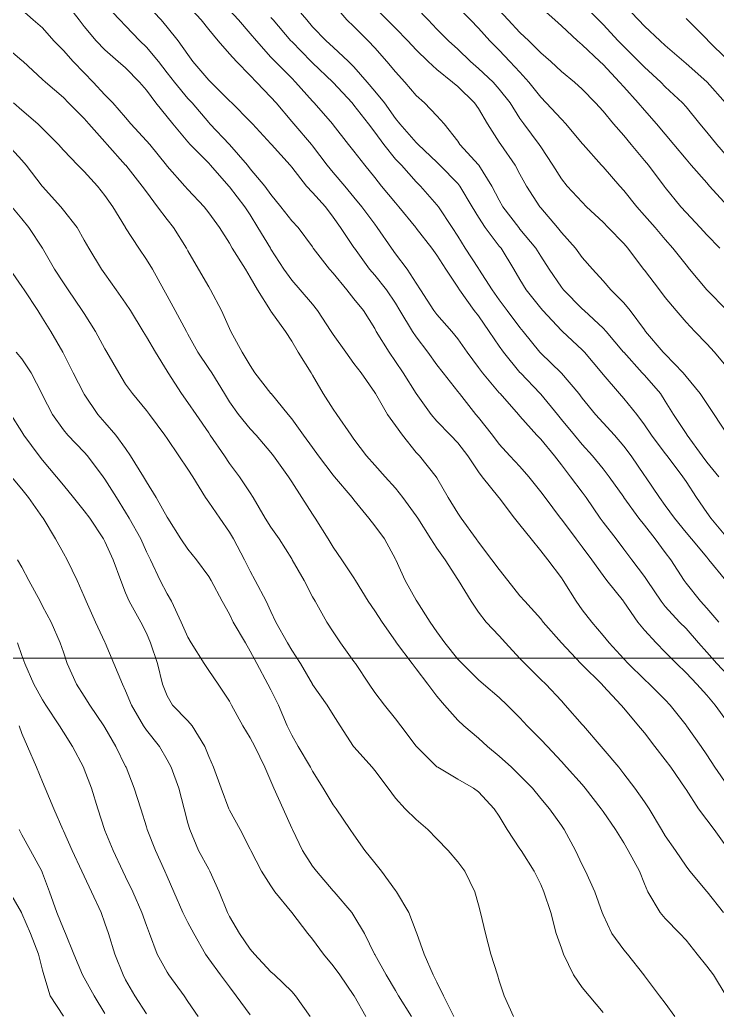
# Model space of a CAD drawing. Header units: centimetres. Extents: x 0 to 642158, y -847 to 649707.
# Drawn here: x 617087.7 to 617104.5, y 620578.85 to 620602.75 of the extents above; entities that cross this region are included whole.
import ezdxf

# ---------------------------------------------------------------- set-up
doc = ezdxf.new("R2010")
doc.units = ezdxf.units.CM
doc.header["$MEASUREMENT"] = 0
doc.layers.add('MEV_grille', color=254, linetype='Continuous', lineweight=9)
doc.layers.add('WAL_topographie 0.5', color=253, linetype='Continuous', lineweight=20)

# ---------------------------------------------------------------- blocks, each defined once
blk = doc.blocks.new('*U114')
at = {"layer": 'MEV_grille', "transparency": 33554687}
blk.add_lwpolyline([(-1338.461, 0), (1338.461, 0)], dxfattribs=at)
blk = doc.blocks.new('*U115')
at = {"layer": 'MEV_grille', "color": 0, "linetype": 'ByBlock', "lineweight": -2, "transparency": 16777216}
blk.add_blockref('*U114', (0, -1800), dxfattribs=at)

msp = doc.modelspace()

# ---------------------------------------------------------------- linework, layer by layer
at = {"layer": 'WAL_topographie 0.5'}
for points in [[(617104.75, 620582.801), (617104.429, 620583.25), (617104.25, 620583.483), (617104.053, 620583.75), (617103.75, 620584.219), (617103.73, 620584.25), (617103.383, 620584.75), (617103.25, 620584.93), (617103.001, 620585.25), (617102.75, 620585.582), (617102.608, 620585.75), (617102.25, 620586.172), (617102.186, 620586.25), (617101.75, 620586.715), (617101.718, 620586.75), (617101.25, 620587.218), (617101.218, 620587.25), (617100.75, 620587.747), (617100.747, 620587.75), (617100.311, 620588.25), (617100.25, 620588.326), (617099.867, 620588.75), (617099.75, 620588.884), (617099.454, 620589.25), (617099.25, 620589.515), (617099.075, 620589.75), (617098.75, 620590.172), (617098.694, 620590.25), (617098.33, 620590.75), (617098.25, 620590.868), (617098.023, 620591.25), (617097.75, 620591.719), (617097.73, 620591.75), (617097.33, 620592.25), (617097.25, 620592.336), (617096.916, 620592.75), (617096.75, 620592.979), (617096.556, 620593.25), (617096.266, 620593.75), (617096.25, 620593.777), (617095.921, 620594.25), (617095.75, 620594.479), (617095.551, 620594.75), (617095.25, 620595.177), (617095.202, 620595.25), (617094.87, 620595.75), (617094.75, 620595.902), (617094.457, 620596.25), (617094.25, 620596.483), (617094.062, 620596.75), (617093.75, 620597.227), (617093.736, 620597.25), (617093.438, 620597.75), (617093.25, 620598.057), (617093.121, 620598.25), (617092.75, 620598.732), (617092.735, 620598.75), (617092.297, 620599.25), (617092.25, 620599.299), (617091.805, 620599.75), (617091.75, 620599.814), (617091.388, 620600.25), (617091.25, 620600.415), (617090.974, 620600.75), (617090.75, 620601.056), (617090.586, 620601.25), (617090.25, 620601.597), (617090.073, 620601.75), (617089.75, 620602.034), (617089.542, 620602.25), (617089.25, 620602.595), (617089.133, 620602.75), (617088.75, 620603.24)], [(617104.75, 620590.27), (617104.345, 620590.75), (617104.25, 620590.886), (617104.006, 620591.25), (617103.75, 620591.636), (617103.671, 620591.75), (617103.298, 620592.25), (617103.25, 620592.312), (617102.915, 620592.75), (617102.75, 620592.998), (617102.561, 620593.25), (617102.25, 620593.631), (617102.145, 620593.75), (617101.75, 620594.213), (617101.721, 620594.25), (617101.301, 620594.75), (617101.25, 620594.802), (617100.775, 620595.25), (617100.75, 620595.274), (617100.297, 620595.75), (617100.25, 620595.805), (617099.898, 620596.25), (617099.75, 620596.499), (617099.604, 620596.75), (617099.293, 620597.25), (617099.25, 620597.304), (617098.912, 620597.75), (617098.75, 620598), (617098.601, 620598.25), (617098.302, 620598.75), (617098.25, 620598.814), (617097.822, 620599.25), (617097.75, 620599.321), (617097.299, 620599.75), (617097.25, 620599.801), (617096.855, 620600.25), (617096.75, 620600.38), (617096.486, 620600.75), (617096.25, 620601.038), (617096.066, 620601.25), (617095.75, 620601.619), (617095.622, 620601.75), (617095.25, 620602.097), (617095.081, 620602.25), (617094.75, 620602.587), (617094.612, 620602.75), (617094.25, 620603.171)], [(617104.54, 620591.75), (617104.25, 620592.101), (617104.14, 620592.25), (617103.775, 620592.75), (617103.75, 620592.787), (617103.45, 620593.25), (617103.25, 620593.565), (617103.131, 620593.75), (617102.75, 620594.192), (617102.697, 620594.25), (617102.25, 620594.746), (617102.247, 620594.75), (617101.826, 620595.25), (617101.75, 620595.329), (617101.294, 620595.75), (617101.25, 620595.793), (617100.8, 620596.25), (617100.75, 620596.311), (617100.451, 620596.75), (617100.25, 620597.057), (617100.128, 620597.25), (617099.75, 620597.715), (617099.722, 620597.75), (617099.339, 620598.25), (617099.25, 620598.407), (617099.075, 620598.75), (617098.757, 620599.25), (617098.75, 620599.259), (617098.302, 620599.75), (617098.25, 620599.832), (617097.922, 620600.25), (617097.75, 620600.44), (617097.45, 620600.75), (617097.25, 620600.928), (617096.975, 620601.25), (617096.75, 620601.499), (617096.542, 620601.75), (617096.25, 620602.076), (617096.091, 620602.25), (617095.75, 620602.589), (617095.581, 620602.75), (617095.25, 620603.138)], [(617104.75, 620599.452), (617104.494, 620599.75), (617104.25, 620600.05), (617104.086, 620600.25), (617103.75, 620600.655), (617103.665, 620600.75), (617103.25, 620601.143), (617103.143, 620601.25), (617102.75, 620601.609), (617102.612, 620601.75), (617102.25, 620602.114), (617102.118, 620602.25), (617101.75, 620602.641), (617101.64, 620602.75), (617101.25, 620603.154)], [(617104.649, 620581.25), (617104.257, 620581.75), (617104.25, 620581.758), (617103.841, 620582.25), (617103.75, 620582.372), (617103.497, 620582.75), (617103.25, 620583.104), (617103.159, 620583.25), (617102.865, 620583.75), (617102.75, 620583.923), (617102.518, 620584.25), (617102.25, 620584.595), (617102.128, 620584.75), (617101.75, 620585.197), (617101.705, 620585.25), (617101.277, 620585.75), (617101.25, 620585.783), (617100.837, 620586.25), (617100.75, 620586.35), (617100.373, 620586.75), (617100.25, 620586.865), (617099.863, 620587.25), (617099.75, 620587.374), (617099.404, 620587.75), (617099.25, 620587.917), (617098.932, 620588.25), (617098.75, 620588.485), (617098.575, 620588.75), (617098.267, 620589.25), (617098.25, 620589.276), (617097.944, 620589.75), (617097.75, 620590.031), (617097.605, 620590.25), (617097.286, 620590.75), (617097.25, 620590.807), (617096.931, 620591.25), (617096.75, 620591.474), (617096.5, 620591.75), (617096.25, 620592.029), (617096.053, 620592.25), (617095.75, 620592.654), (617095.682, 620592.75), (617095.334, 620593.25), (617095.25, 620593.377), (617095.009, 620593.75), (617094.75, 620594.196), (617094.717, 620594.25), (617094.41, 620594.75), (617094.25, 620595.016), (617094.097, 620595.25), (617093.75, 620595.739), (617093.743, 620595.75), (617093.427, 620596.25), (617093.25, 620596.559), (617093.134, 620596.75), (617092.82, 620597.25), (617092.75, 620597.373), (617092.51, 620597.75), (617092.25, 620598.106), (617092.144, 620598.25), (617091.75, 620598.67), (617091.673, 620598.75), (617091.25, 620599.226), (617091.232, 620599.25), (617090.829, 620599.75), (617090.75, 620599.839), (617090.377, 620600.25), (617090.25, 620600.403), (617089.943, 620600.75), (617089.75, 620600.944), (617089.47, 620601.25), (617089.25, 620601.473), (617088.982, 620601.75), (617088.75, 620602.014), (617088.516, 620602.25), (617088.25, 620602.562), (617088.024, 620602.75), (617087.75, 620602.992)], [(617104.75, 620584.315), (617104.44, 620584.75), (617104.25, 620585.047), (617104.117, 620585.25), (617103.763, 620585.75), (617103.75, 620585.766), (617103.369, 620586.25), (617103.25, 620586.372), (617102.869, 620586.75), (617102.75, 620586.864), (617102.356, 620587.25), (617102.25, 620587.365), (617101.895, 620587.75), (617101.75, 620587.928), (617101.481, 620588.25), (617101.25, 620588.542), (617101.1, 620588.75), (617100.789, 620589.25), (617100.75, 620589.31), (617100.422, 620589.75), (617100.25, 620589.961), (617100.019, 620590.25), (617099.75, 620590.589), (617099.62, 620590.75), (617099.25, 620591.238), (617099.241, 620591.25), (617098.837, 620591.75), (617098.75, 620591.863), (617098.492, 620592.25), (617098.25, 620592.566), (617098.074, 620592.75), (617097.75, 620593.091), (617097.613, 620593.25), (617097.251, 620593.75), (617097.25, 620593.752), (617096.932, 620594.25), (617096.75, 620594.528), (617096.597, 620594.75), (617096.285, 620595.25), (617096.25, 620595.317), (617095.977, 620595.75), (617095.75, 620596.03), (617095.576, 620596.25), (617095.25, 620596.653), (617095.162, 620596.75), (617094.771, 620597.25), (617094.75, 620597.282), (617094.405, 620597.75), (617094.25, 620597.914), (617093.986, 620598.25), (617093.75, 620598.544), (617093.602, 620598.75), (617093.25, 620599.164), (617093.182, 620599.25), (617092.75, 620599.748), (617092.748, 620599.75), (617092.279, 620600.25), (617092.25, 620600.282), (617091.853, 620600.75), (617091.75, 620600.861), (617091.425, 620601.25), (617091.25, 620601.479), (617091.039, 620601.75), (617090.75, 620602.097), (617090.595, 620602.25), (617090.25, 620602.608), (617090.108, 620602.75), (617089.75, 620603.13)], [(617104.75, 620585.837), (617104.448, 620586.25), (617104.25, 620586.486), (617104.01, 620586.75), (617103.75, 620587.022), (617103.517, 620587.25), (617103.25, 620587.526), (617103.03, 620587.75), (617102.75, 620588.054), (617102.591, 620588.25), (617102.25, 620588.738), (617102.24, 620588.75), (617101.843, 620589.25), (617101.75, 620589.373), (617101.483, 620589.75), (617101.25, 620590.062), (617101.104, 620590.25), (617100.75, 620590.724), (617100.729, 620590.75), (617100.353, 620591.25), (617100.25, 620591.386), (617099.962, 620591.75), (617099.75, 620591.993), (617099.507, 620592.25), (617099.25, 620592.531), (617099.088, 620592.75), (617098.75, 620593.179), (617098.689, 620593.25), (617098.29, 620593.75), (617098.25, 620593.802), (617097.896, 620594.25), (617097.75, 620594.443), (617097.53, 620594.75), (617097.25, 620595.12), (617097.163, 620595.25), (617096.859, 620595.75), (617096.75, 620595.929), (617096.532, 620596.25), (617096.25, 620596.6), (617096.121, 620596.75), (617095.764, 620597.25), (617095.75, 620597.27), (617095.425, 620597.75), (617095.25, 620598.004), (617095.061, 620598.25), (617094.75, 620598.597), (617094.605, 620598.75), (617094.25, 620599.202), (617094.21, 620599.25), (617093.762, 620599.75), (617093.75, 620599.763), (617093.303, 620600.25), (617093.25, 620600.307), (617092.805, 620600.75), (617092.75, 620600.803), (617092.301, 620601.25), (617092.25, 620601.301), (617091.871, 620601.75), (617091.75, 620601.92), (617091.519, 620602.25), (617091.25, 620602.58), (617091.106, 620602.75), (617090.75, 620603.126)], [(617104.75, 620586.976), (617104.494, 620587.25), (617104.25, 620587.527), (617104.052, 620587.75), (617103.75, 620588.093), (617103.594, 620588.25), (617103.25, 620588.625), (617103.152, 620588.75), (617102.816, 620589.25), (617102.75, 620589.346), (617102.442, 620589.75), (617102.25, 620590.006), (617102.063, 620590.25), (617101.75, 620590.658), (617101.684, 620590.75), (617101.347, 620591.25), (617101.25, 620591.38), (617100.97, 620591.75), (617100.75, 620592.034), (617100.581, 620592.25), (617100.25, 620592.653), (617100.159, 620592.75), (617099.75, 620593.207), (617099.713, 620593.25), (617099.271, 620593.75), (617099.25, 620593.773), (617098.846, 620594.25), (617098.75, 620594.378), (617098.474, 620594.75), (617098.25, 620595.067), (617098.109, 620595.25), (617097.75, 620595.66), (617097.678, 620595.75), (617097.351, 620596.25), (617097.25, 620596.41), (617097.029, 620596.75), (617096.75, 620597.117), (617096.655, 620597.25), (617096.311, 620597.75), (617096.25, 620597.831), (617095.938, 620598.25), (617095.75, 620598.482), (617095.533, 620598.75), (617095.25, 620599.075), (617095.102, 620599.25), (617094.75, 620599.721), (617094.727, 620599.75), (617094.299, 620600.25), (617094.25, 620600.306), (617093.874, 620600.75), (617093.75, 620600.889), (617093.404, 620601.25), (617093.25, 620601.413), (617092.918, 620601.75), (617092.75, 620601.933), (617092.476, 620602.25), (617092.25, 620602.523), (617092.07, 620602.75), (617091.75, 620603.101)], [(617104.541, 620588.25), (617104.25, 620588.584), (617104.098, 620588.75), (617103.75, 620589.183), (617103.702, 620589.25), (617103.381, 620589.75), (617103.25, 620589.921), (617103.004, 620590.25), (617102.75, 620590.58), (617102.616, 620590.75), (617102.253, 620591.25), (617102.25, 620591.255), (617101.899, 620591.75), (617101.75, 620591.94), (617101.494, 620592.25), (617101.25, 620592.522), (617101.063, 620592.75), (617100.75, 620593.13), (617100.651, 620593.25), (617100.25, 620593.737), (617100.238, 620593.75), (617099.76, 620594.25), (617099.75, 620594.261), (617099.351, 620594.75), (617099.25, 620594.897), (617099.01, 620595.25), (617098.75, 620595.62), (617098.65, 620595.75), (617098.291, 620596.25), (617098.25, 620596.313), (617097.966, 620596.75), (617097.75, 620597.084), (617097.628, 620597.25), (617097.25, 620597.738), (617097.241, 620597.75), (617096.83, 620598.25), (617096.75, 620598.345), (617096.417, 620598.75), (617096.25, 620598.957), (617096.01, 620599.25), (617095.75, 620599.59), (617095.621, 620599.75), (617095.25, 620600.225), (617095.23, 620600.25), (617094.795, 620600.75), (617094.75, 620600.798), (617094.345, 620601.25), (617094.25, 620601.344), (617093.848, 620601.75), (617093.75, 620601.857), (617093.4, 620602.25), (617093.25, 620602.425), (617092.965, 620602.75), (617092.75, 620602.988)], [(617104.75, 620592.76), (617104.43, 620593.25), (617104.25, 620593.509), (617104.089, 620593.75), (617103.75, 620594.164), (617103.681, 620594.25), (617103.25, 620594.697), (617103.199, 620594.75), (617102.776, 620595.25), (617102.75, 620595.285), (617102.402, 620595.75), (617102.25, 620595.934), (617101.937, 620596.25), (617101.75, 620596.464), (617101.493, 620596.75), (617101.25, 620597.029), (617101.087, 620597.25), (617100.75, 620597.627), (617100.652, 620597.75), (617100.25, 620598.221), (617100.227, 620598.25), (617099.91, 620598.75), (617099.75, 620599.032), (617099.63, 620599.25), (617099.287, 620599.75), (617099.25, 620599.806), (617098.965, 620600.25), (617098.75, 620600.615), (617098.657, 620600.75), (617098.25, 620601.144), (617098.124, 620601.25), (617097.75, 620601.56), (617097.539, 620601.75), (617097.25, 620602.031), (617097.049, 620602.25), (617096.75, 620602.554), (617096.547, 620602.75), (617096.25, 620603.051)], [(617104.75, 620594.369), (617104.434, 620594.75), (617104.25, 620594.951), (617103.962, 620595.25), (617103.75, 620595.469), (617103.512, 620595.75), (617103.25, 620596.064), (617103.107, 620596.25), (617102.75, 620596.722), (617102.728, 620596.75), (617102.352, 620597.25), (617102.25, 620597.367), (617101.878, 620597.75), (617101.75, 620597.883), (617101.356, 620598.25), (617101.25, 620598.359), (617100.89, 620598.75), (617100.75, 620598.922), (617100.541, 620599.25), (617100.25, 620599.693), (617100.215, 620599.75), (617099.843, 620600.25), (617099.75, 620600.373), (617099.511, 620600.75), (617099.25, 620601.086), (617099.105, 620601.25), (617098.75, 620601.578), (617098.557, 620601.75), (617098.25, 620602.048), (617098.029, 620602.25), (617097.75, 620602.526), (617097.536, 620602.75), (617097.25, 620603.049)], [(617104.744, 620595.75), (617104.25, 620596.248), (617104.249, 620596.25), (617103.834, 620596.75), (617103.75, 620596.852), (617103.434, 620597.25), (617103.25, 620597.465), (617103.005, 620597.75), (617102.75, 620598.043), (617102.567, 620598.25), (617102.25, 620598.646), (617102.159, 620598.75), (617101.75, 620599.214), (617101.717, 620599.25), (617101.273, 620599.75), (617101.25, 620599.776), (617100.858, 620600.25), (617100.75, 620600.359), (617100.384, 620600.75), (617100.25, 620600.887), (617099.961, 620601.25), (617099.75, 620601.491), (617099.508, 620601.75), (617099.25, 620602.02), (617099.02, 620602.25), (617098.75, 620602.552), (617098.555, 620602.75), (617098.25, 620603.057)], [(617104.562, 620597.25), (617104.25, 620597.573), (617104.09, 620597.75), (617103.75, 620598.111), (617103.628, 620598.25), (617103.25, 620598.716), (617103.223, 620598.75), (617102.843, 620599.25), (617102.75, 620599.367), (617102.429, 620599.75), (617102.25, 620599.968), (617102.006, 620600.25), (617101.75, 620600.553), (617101.567, 620600.75), (617101.25, 620601.083), (617101.064, 620601.25), (617100.75, 620601.508), (617100.491, 620601.75), (617100.25, 620601.958), (617099.964, 620602.25), (617099.75, 620602.446), (617099.467, 620602.75), (617099.25, 620602.989)], [(617104.75, 620598.273), (617104.312, 620598.75), (617104.25, 620598.824), (617103.877, 620599.25), (617103.75, 620599.394), (617103.458, 620599.75), (617103.25, 620600), (617103.042, 620600.25), (617102.75, 620600.574), (617102.6, 620600.75), (617102.25, 620601.137), (617102.151, 620601.25), (617101.75, 620601.676), (617101.674, 620601.75), (617101.25, 620602.151), (617101.133, 620602.25), (617100.75, 620602.608), (617100.586, 620602.75), (617100.25, 620603.052)], [(617104.702, 620600.75), (617104.258, 620601.25), (617104.25, 620601.258), (617103.75, 620601.703), (617103.695, 620601.75), (617103.25, 620602.136), (617103.123, 620602.25), (617102.75, 620602.599), (617102.607, 620602.75), (617102.25, 620603.122)], [(617104.705, 620589.25), (617104.3, 620589.75), (617104.25, 620589.808), (617103.879, 620590.25), (617103.75, 620590.408), (617103.47, 620590.75), (617103.25, 620591.054), (617103.11, 620591.25), (617102.773, 620591.75), (617102.75, 620591.781), (617102.426, 620592.25), (617102.25, 620592.488), (617102.025, 620592.75), (617101.75, 620593.049), (617101.569, 620593.25), (617101.25, 620593.641), (617101.166, 620593.75), (617100.75, 620594.24), (617100.741, 620594.25), (617100.25, 620594.726), (617100.228, 620594.75), (617099.825, 620595.25), (617099.75, 620595.339), (617099.443, 620595.75), (617099.25, 620596.008), (617099.078, 620596.25), (617098.761, 620596.75), (617098.75, 620596.767), (617098.433, 620597.25), (617098.25, 620597.542), (617098.12, 620597.75), (617097.787, 620598.25), (617097.75, 620598.298), (617097.351, 620598.75), (617097.25, 620598.851), (617096.894, 620599.25), (617096.75, 620599.401), (617096.467, 620599.75), (617096.25, 620600.045), (617096.098, 620600.25), (617095.75, 620600.698), (617095.705, 620600.75), (617095.25, 620601.241), (617095.241, 620601.25), (617094.75, 620601.717), (617094.717, 620601.75), (617094.25, 620602.228), (617094.23, 620602.25), (617093.806, 620602.75), (617093.75, 620602.813)], [(617104.75, 620601.792), (617104.284, 620602.25), (617104.25, 620602.288), (617103.788, 620602.75), (617103.75, 620602.787)], [(617104.717, 620579.25), (617104.408, 620579.75), (617104.25, 620579.965), (617104.021, 620580.25), (617103.75, 620580.591), (617103.598, 620580.75), (617103.25, 620581.113), (617103.129, 620581.25), (617102.828, 620581.75), (617102.75, 620581.942), (617102.627, 620582.25), (617102.358, 620582.75), (617102.25, 620582.928), (617102.051, 620583.25), (617101.75, 620583.685), (617101.707, 620583.75), (617101.319, 620584.25), (617101.25, 620584.333), (617100.874, 620584.75), (617100.75, 620584.891), (617100.411, 620585.25), (617100.25, 620585.417), (617099.926, 620585.75), (617099.75, 620585.943), (617099.444, 620586.25), (617099.25, 620586.43), (617098.868, 620586.75), (617098.75, 620586.86), (617098.357, 620587.25), (617098.25, 620587.359), (617097.936, 620587.75), (617097.75, 620588.015), (617097.588, 620588.25), (617097.264, 620588.75), (617097.25, 620588.773), (617096.984, 620589.25), (617096.758, 620589.75), (617096.75, 620589.764), (617096.488, 620590.25), (617096.25, 620590.569), (617096.106, 620590.75), (617095.75, 620591.193), (617095.706, 620591.25), (617095.278, 620591.75), (617095.25, 620591.784), (617094.898, 620592.25), (617094.75, 620592.451), (617094.537, 620592.75), (617094.25, 620593.144), (617094.169, 620593.25), (617093.755, 620593.75), (617093.75, 620593.756), (617093.365, 620594.25), (617093.25, 620594.424), (617093.053, 620594.75), (617092.783, 620595.25), (617092.75, 620595.322), (617092.557, 620595.75), (617092.296, 620596.25), (617092.25, 620596.326), (617092.007, 620596.75), (617091.75, 620597.186), (617091.714, 620597.25), (617091.404, 620597.75), (617091.25, 620597.944), (617091.021, 620598.25), (617090.75, 620598.607), (617090.65, 620598.75), (617090.254, 620599.25), (617090.25, 620599.254), (617089.804, 620599.75), (617089.75, 620599.812), (617089.36, 620600.25), (617089.25, 620600.374), (617088.877, 620600.75), (617088.75, 620600.88), (617088.321, 620601.25), (617088.25, 620601.315), (617087.779, 620601.75), (617087.75, 620601.774), (617087.25, 620602.201)], [(617103.481, 620578.75), (617103.25, 620579.072), (617103.11, 620579.25), (617102.75, 620579.73), (617102.736, 620579.75), (617102.34, 620580.25), (617102.25, 620580.355), (617101.965, 620580.75), (617101.75, 620581.194), (617101.728, 620581.25), (617101.55, 620581.75), (617101.327, 620582.25), (617101.25, 620582.405), (617101.088, 620582.75), (617100.812, 620583.25), (617100.75, 620583.345), (617100.458, 620583.75), (617100.25, 620583.997), (617100.054, 620584.25), (617099.75, 620584.555), (617099.545, 620584.75), (617099.25, 620585.015), (617098.969, 620585.25), (617098.75, 620585.452), (617098.396, 620585.75), (617098.25, 620585.884), (617097.932, 620586.25), (617097.75, 620586.467), (617097.531, 620586.75), (617097.25, 620587.126), (617097.152, 620587.25), (617096.777, 620587.75), (617096.75, 620587.789), (617096.427, 620588.25), (617096.25, 620588.521), (617096.093, 620588.75), (617095.785, 620589.25), (617095.75, 620589.312), (617095.46, 620589.75), (617095.25, 620590.049), (617095.126, 620590.25), (617094.817, 620590.75), (617094.75, 620590.849), (617094.491, 620591.25), (617094.25, 620591.626), (617094.172, 620591.75), (617093.81, 620592.25), (617093.75, 620592.33), (617093.391, 620592.75), (617093.25, 620592.906), (617092.966, 620593.25), (617092.75, 620593.555), (617092.633, 620593.75), (617092.323, 620594.25), (617092.25, 620594.354), (617091.986, 620594.75), (617091.75, 620595.179), (617091.712, 620595.25), (617091.443, 620595.75), (617091.25, 620596.108), (617091.17, 620596.25), (617090.895, 620596.75), (617090.75, 620596.984), (617090.571, 620597.25), (617090.25, 620597.745), (617090.247, 620597.75), (617089.942, 620598.25), (617089.75, 620598.522), (617089.57, 620598.75), (617089.25, 620599.099), (617089.1, 620599.25), (617088.75, 620599.613), (617088.634, 620599.75), (617088.25, 620600.138), (617088.134, 620600.25), (617087.75, 620600.58), (617087.55, 620600.75)], [(617101.75, 620578.846), (617101.414, 620579.25), (617101.25, 620579.449), (617101.036, 620579.75), (617100.798, 620580.25), (617100.75, 620580.391), (617100.62, 620580.75), (617100.495, 620581.25), (617100.324, 620581.75), (617100.25, 620581.927), (617100.092, 620582.25), (617099.778, 620582.75), (617099.75, 620582.789), (617099.44, 620583.25), (617099.25, 620583.57), (617099.125, 620583.75), (617098.75, 620584.163), (617098.63, 620584.25), (617098.25, 620584.461), (617097.77, 620584.75), (617097.75, 620584.764), (617097.256, 620585.25), (617097.25, 620585.257), (617096.879, 620585.75), (617096.75, 620585.921), (617096.488, 620586.25), (617096.25, 620586.554), (617096.118, 620586.75), (617095.785, 620587.25), (617095.75, 620587.299), (617095.425, 620587.75), (617095.25, 620588.012), (617095.098, 620588.25), (617094.814, 620588.75), (617094.75, 620588.858), (617094.548, 620589.25), (617094.265, 620589.75), (617094.25, 620589.775), (617093.948, 620590.25), (617093.75, 620590.537), (617093.612, 620590.75), (617093.323, 620591.25), (617093.25, 620591.362), (617092.992, 620591.75), (617092.75, 620592.071), (617092.629, 620592.25), (617092.287, 620592.75), (617092.25, 620592.805), (617091.946, 620593.25), (617091.75, 620593.535), (617091.594, 620593.75), (617091.272, 620594.25), (617091.25, 620594.288), (617090.966, 620594.75), (617090.75, 620595.121), (617090.672, 620595.25), (617090.367, 620595.75), (617090.25, 620595.93), (617090.023, 620596.25), (617089.75, 620596.636), (617089.672, 620596.75), (617089.362, 620597.25), (617089.25, 620597.45), (617089.082, 620597.75), (617088.75, 620598.171), (617088.686, 620598.25), (617088.25, 620598.74), (617088.241, 620598.75), (617087.851, 620599.25), (617087.75, 620599.372), (617087.404, 620599.75)], [(617099.596, 620578.75), (617099.366, 620579.25), (617099.25, 620579.608), (617099.211, 620579.75), (617099.05, 620580.25), (617098.92, 620580.75), (617098.799, 620581.25), (617098.75, 620581.44), (617098.661, 620581.75), (617098.42, 620582.25), (617098.25, 620582.476), (617098.022, 620582.75), (617097.75, 620583.029), (617097.532, 620583.25), (617097.25, 620583.496), (617096.985, 620583.75), (617096.75, 620584.008), (617096.577, 620584.25), (617096.25, 620584.676), (617096.189, 620584.75), (617095.75, 620585.24), (617095.743, 620585.25), (617095.421, 620585.75), (617095.25, 620586.017), (617095.101, 620586.25), (617094.75, 620586.747), (617094.749, 620586.75), (617094.46, 620587.25), (617094.25, 620587.573), (617094.146, 620587.75), (617093.87, 620588.25), (617093.75, 620588.503), (617093.632, 620588.75), (617093.37, 620589.25), (617093.25, 620589.473), (617093.113, 620589.75), (617092.849, 620590.25), (617092.75, 620590.415), (617092.518, 620590.75), (617092.25, 620591.139), (617092.176, 620591.25), (617091.87, 620591.75), (617091.75, 620591.935), (617091.534, 620592.25), (617091.25, 620592.666), (617091.192, 620592.75), (617090.822, 620593.25), (617090.75, 620593.345), (617090.411, 620593.75), (617090.25, 620593.979), (617090.082, 620594.25), (617089.796, 620594.75), (617089.75, 620594.831), (617089.524, 620595.25), (617089.25, 620595.68), (617089.206, 620595.75), (617088.863, 620596.25), (617088.75, 620596.416), (617088.534, 620596.75), (617088.25, 620597.25), (617088.25, 620597.25), (617087.92, 620597.75), (617087.75, 620597.962), (617087.507, 620598.25)], [(617098.159, 620578.75), (617097.906, 620579.25), (617097.75, 620579.576), (617097.662, 620579.75), (617097.44, 620580.25), (617097.267, 620580.75), (617097.25, 620580.792), (617097.073, 620581.25), (617096.771, 620581.75), (617096.75, 620581.78), (617096.416, 620582.25), (617096.25, 620582.451), (617096.016, 620582.75), (617095.75, 620583.122), (617095.657, 620583.25), (617095.318, 620583.75), (617095.25, 620583.85), (617095.006, 620584.25), (617094.75, 620584.661), (617094.703, 620584.75), (617094.406, 620585.25), (617094.25, 620585.525), (617094.142, 620585.75), (617093.931, 620586.25), (617093.75, 620586.613), (617093.678, 620586.75), (617093.408, 620587.25), (617093.25, 620587.549), (617093.134, 620587.75), (617092.843, 620588.25), (617092.75, 620588.435), (617092.576, 620588.75), (617092.307, 620589.25), (617092.25, 620589.345), (617091.958, 620589.75), (617091.75, 620590.008), (617091.58, 620590.25), (617091.263, 620590.75), (617091.25, 620590.772), (617090.987, 620591.25), (617090.75, 620591.626), (617090.679, 620591.75), (617090.37, 620592.25), (617090.25, 620592.425), (617090.014, 620592.75), (617089.75, 620593.054), (617089.576, 620593.25), (617089.25, 620593.737), (617089.242, 620593.75), (617088.982, 620594.25), (617088.75, 620594.718), (617088.734, 620594.75), (617088.445, 620595.25), (617088.25, 620595.569), (617088.138, 620595.75), (617087.805, 620596.25), (617087.75, 620596.334), (617087.456, 620596.75)], [(617097.135, 620578.75), (617096.823, 620579.25), (617096.75, 620579.374), (617096.523, 620579.75), (617096.25, 620580.243), (617096.246, 620580.25), (617096.005, 620580.75), (617095.75, 620581.173), (617095.697, 620581.25), (617095.274, 620581.75), (617095.25, 620581.777), (617094.845, 620582.25), (617094.75, 620582.373), (617094.514, 620582.75), (617094.268, 620583.25), (617094.25, 620583.288), (617094.043, 620583.75), (617093.822, 620584.25), (617093.75, 620584.418), (617093.601, 620584.75), (617093.361, 620585.25), (617093.25, 620585.46), (617093.076, 620585.75), (617092.798, 620586.25), (617092.75, 620586.341), (617092.477, 620586.75), (617092.25, 620587.082), (617092.138, 620587.25), (617091.83, 620587.75), (617091.75, 620587.884), (617091.589, 620588.25), (617091.351, 620588.75), (617091.25, 620588.925), (617091.081, 620589.25), (617090.846, 620589.75), (617090.75, 620589.943), (617090.612, 620590.25), (617090.336, 620590.75), (617090.25, 620590.894), (617090.03, 620591.25), (617089.75, 620591.69), (617089.707, 620591.75), (617089.333, 620592.25), (617089.25, 620592.343), (617088.857, 620592.75), (617088.75, 620592.88), (617088.488, 620593.25), (617088.25, 620593.716), (617088.234, 620593.75), (617087.977, 620594.25), (617087.75, 620594.586), (617087.616, 620594.75)], [(617096.034, 620578.75), (617095.754, 620579.25), (617095.75, 620579.257), (617095.409, 620579.75), (617095.25, 620579.97), (617095.018, 620580.25), (617094.75, 620580.614), (617094.638, 620580.75), (617094.256, 620581.25), (617094.25, 620581.257), (617093.847, 620581.75), (617093.75, 620581.895), (617093.526, 620582.25), (617093.264, 620582.75), (617093.25, 620582.779), (617093.012, 620583.25), (617092.75, 620583.721), (617092.737, 620583.75), (617092.548, 620584.25), (617092.364, 620584.75), (617092.25, 620585.01), (617092.154, 620585.25), (617091.853, 620585.75), (617091.75, 620585.868), (617091.381, 620586.25), (617091.25, 620586.468), (617091.14, 620586.75), (617091.02, 620587.25), (617090.848, 620587.75), (617090.75, 620587.978), (617090.616, 620588.25), (617090.336, 620588.75), (617090.25, 620588.953), (617090.131, 620589.25), (617089.953, 620589.75), (617089.75, 620590.186), (617089.715, 620590.25), (617089.384, 620590.75), (617089.25, 620590.931), (617088.99, 620591.25), (617088.75, 620591.548), (617088.588, 620591.75), (617088.25, 620592.146), (617088.169, 620592.25), (617087.796, 620592.75), (617087.75, 620592.83), (617087.485, 620593.25)], [(617094.693, 620578.75), (617094.339, 620579.25), (617094.25, 620579.354), (617093.833, 620579.75), (617093.75, 620579.825), (617093.353, 620580.25), (617093.25, 620580.369), (617092.989, 620580.75), (617092.75, 620581.158), (617092.706, 620581.25), (617092.5, 620581.75), (617092.278, 620582.25), (617092.25, 620582.301), (617092.007, 620582.75), (617091.794, 620583.25), (617091.75, 620583.404), (617091.66, 620583.75), (617091.528, 620584.25), (617091.348, 620584.75), (617091.25, 620584.927), (617091.062, 620585.25), (617090.75, 620585.642), (617090.676, 620585.75), (617090.387, 620586.25), (617090.25, 620586.595), (617090.176, 620586.75), (617089.969, 620587.25), (617089.757, 620587.75), (617089.75, 620587.764), (617089.521, 620588.25), (617089.296, 620588.75), (617089.25, 620588.868), (617089.084, 620589.25), (617088.841, 620589.75), (617088.75, 620589.909), (617088.563, 620590.25), (617088.26, 620590.75), (617088.25, 620590.763), (617087.907, 620591.25), (617087.75, 620591.448), (617087.503, 620591.75)], [(617093.25, 620578.787), (617092.91, 620579.25), (617092.75, 620579.464), (617092.534, 620579.75), (617092.25, 620580.14), (617092.173, 620580.25), (617091.892, 620580.75), (617091.75, 620581.015), (617091.628, 620581.25), (617091.409, 620581.75), (617091.25, 620582.117), (617091.195, 620582.25), (617090.968, 620582.75), (617090.77, 620583.25), (617090.75, 620583.318), (617090.615, 620583.75), (617090.453, 620584.25), (617090.26, 620584.75), (617090.25, 620584.769), (617090.014, 620585.25), (617089.75, 620585.709), (617089.726, 620585.75), (617089.385, 620586.25), (617089.25, 620586.466), (617089.066, 620586.75), (617088.844, 620587.25), (617088.75, 620587.52), (617088.674, 620587.75), (617088.458, 620588.25), (617088.25, 620588.633), (617088.187, 620588.75), (617087.919, 620589.25), (617087.75, 620589.567), (617087.645, 620589.75)], [(617091.999, 620578.75), (617091.75, 620579.111), (617091.657, 620579.25), (617091.292, 620579.75), (617091.25, 620579.814), (617091.006, 620580.25), (617090.822, 620580.75), (617090.75, 620580.938), (617090.639, 620581.25), (617090.426, 620581.75), (617090.25, 620582.115), (617090.186, 620582.25), (617089.948, 620582.75), (617089.75, 620583.226), (617089.74, 620583.25), (617089.578, 620583.75), (617089.427, 620584.25), (617089.25, 620584.708), (617089.232, 620584.75), (617088.971, 620585.25), (617088.75, 620585.597), (617088.657, 620585.75), (617088.326, 620586.25), (617088.25, 620586.375), (617088.04, 620586.75), (617087.82, 620587.25), (617087.75, 620587.443), (617087.641, 620587.75)], [(617090.75, 620578.813), (617090.473, 620579.25), (617090.25, 620579.634), (617090.188, 620579.75), (617089.986, 620580.25), (617089.835, 620580.75), (617089.75, 620581), (617089.659, 620581.25), (617089.429, 620581.75), (617089.25, 620582.129), (617089.195, 620582.25), (617088.963, 620582.75), (617088.75, 620583.222), (617088.736, 620583.25), (617088.516, 620583.75), (617088.315, 620584.25), (617088.25, 620584.403), (617088.104, 620584.75), (617087.887, 620585.25), (617087.75, 620585.564), (617087.681, 620585.75)], [(617089.75, 620578.824), (617089.495, 620579.25), (617089.25, 620579.679), (617089.211, 620579.75), (617088.999, 620580.25), (617088.798, 620580.75), (617088.75, 620580.862), (617088.596, 620581.25), (617088.419, 620581.75), (617088.25, 620582.204), (617088.231, 620582.25), (617087.955, 620582.75), (617087.75, 620583.121), (617087.683, 620583.25)], [(617088.75, 620578.759), (617088.43, 620579.25), (617088.28, 620579.75), (617088.25, 620579.864), (617088.152, 620580.25), (617087.957, 620580.75), (617087.75, 620581.226), (617087.738, 620581.25), (617087.452, 620581.75)]]:
    msp.add_lwpolyline(points, dxfattribs=at)

# ---------------------------------------------------------------- block references
at = {"layer": 'MEV_grille', "transparency": 33554687}
msp.add_blockref('*U115', (616669.481, 622387.381), dxfattribs=at)

doc.saveas('drawing.dxf')
